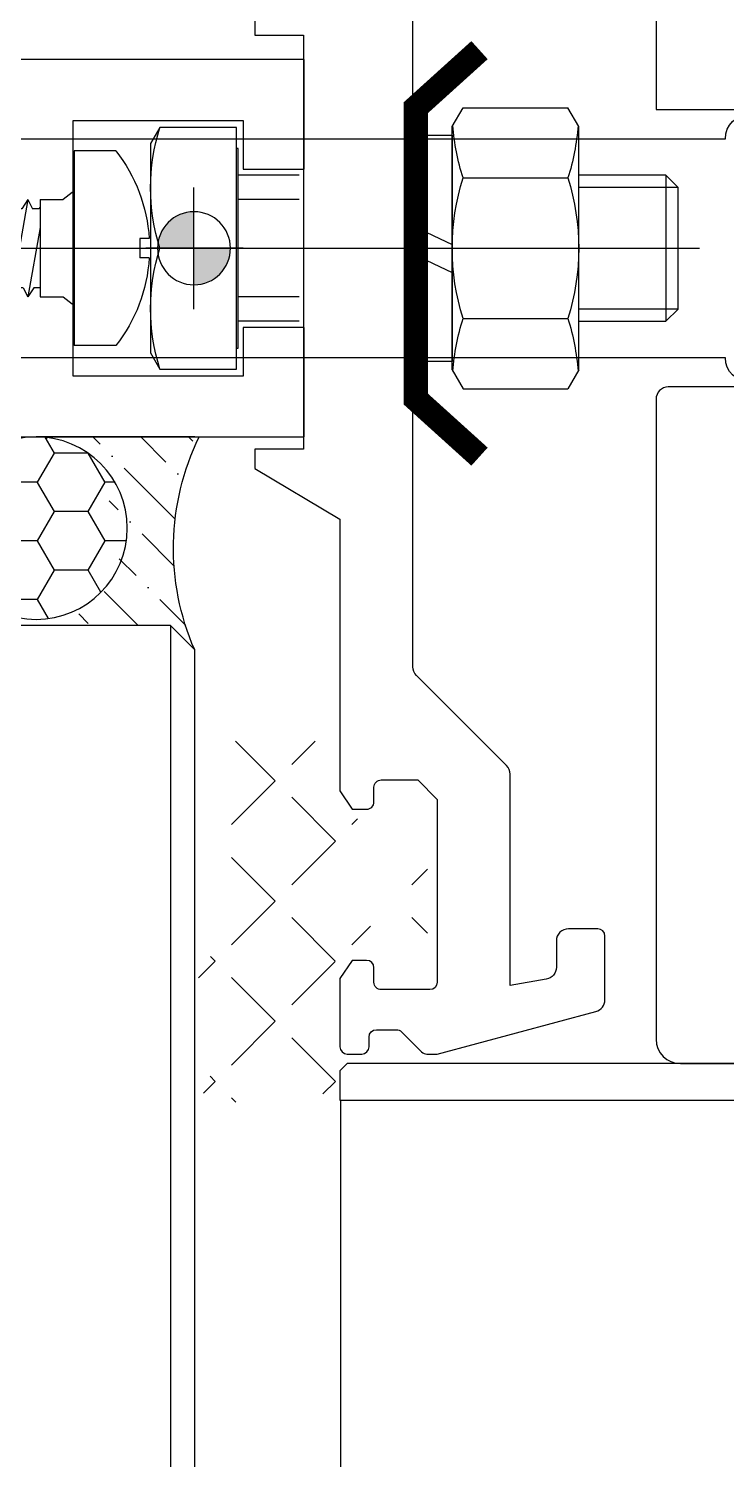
# Model space of a CAD drawing. Extents: x -8792 to 174344, y -43961 to 62816.
# Drawn here: x 3408.1 to 3436.7, y -10157.7 to -10098.9 of the extents above; entities that cross this region are included whole.
import ezdxf
from ezdxf.xclip import XClip

# ---------------------------------------------------------------- set-up
doc = ezdxf.new("R2010")
doc.units = 0
doc.header["$LTSCALE"] = 50
doc.header["$XCLIPFRAME"] = 0
for name, pattern in [('DOT2', [0.125, 0, -0.125]), ('HIDDEN', [0.375, 0.25, -0.125]), ('JIS_08_15', [17.25, 15, -0.75, 0.75, -0.75])]:
    doc.linetypes.add(name, pattern=pattern)
for name, color, linetype in [('#分隔线', 1, 'JIS_08_15'), ('#标注', 1, 'Continuous'), ('#玻璃', 130, 'Continuous'), ('#胶', 95, 'Continuous'), ('#配件', 11, 'Continuous'), ('#铝型材', 3, 'Continuous'), ('1', 1, 'Continuous'), ('A-FLOR-OTLN', 4, 'DOT2'), ('TWES', 2, 'Continuous'), ('ZT3_辅材--五金件-------------JD', 13, 'Continuous'), ('吊顶', 7, 'Continuous')]:
    doc.layers.add(name, color=color, linetype=linetype)

# ---------------------------------------------------------------- blocks, each defined once
blk = doc.blocks.new('A$Cbd8d7c8c')
at = {"layer": 'A-FLOR-OTLN', "color": 8}
blk.add_lwpolyline([(-22721.24937731028, -15689.86968211655), (-43719.41647269274, -33393.16188598087, 0.413755730742382), (-43991.60535459826, -36560.98194338084, 0.1896724665796431), (122158.1740942716, -126683.0426204044, 0.414786072981368), (124666.0152100509, -124719.4948140864), (133885.1673546026, -48361.88285301649, 0.379931253570586), (116453.2507597166, -23207.94787260017, 0.2364517045148016)], format="xyb", dxfattribs=at)
at = {"layer": '吊顶', "const_width": 3}
blk.add_lwpolyline([(36525.16269515478, -42886.23891143122, 0.056654023901928), (31389.80361110461, -41079.322920529), (30859.08537955373, -40957.77536884585, -0.1125361045485018), (21289.4537036519, -36343.71662567847, -0.0289167358602449), (3039.011338204145, -19971.01165417739, 0.4135317777718731), (-633.6185435920488, -19953.37917324936), (-31397.94016679469, -50352.84389940772, 0.4147813061863365), (-31416.3285705545, -54033.31448566628, 0.1704916733923174), (123964.2830003048, -129414.7104053417, 0.4125640170375961), (126841.1750901889, -127143.2247624403), (136317.5030562885, -48655.55449670245, 1.269194860891986), (87076.80076918215, -54393.31561949174)], format="xyb", dxfattribs=at)
blk = doc.blocks.new('*U162')
at = {"layer": '#玻璃', "color": 8, "linetype": 'Continuous'}
blk.add_line((-5.355104804039001e-09, -28.99999999813735), (632.7009505047461, -28.99999999813737), dxfattribs=at)
at = {"layer": '#玻璃', "color": 130}
blk.add_lwpolyline([(632.7009505047461, -29.99999999813737), (0.9999999946448952, -29.99999999813735), (-5.355104804039001e-09, -28.99999999813735), (-5.355104804039001e-09, -20.99999999813735), (0.9999999946448952, -19.99999999813735), (632.7009505047461, -19.99999999813737)], dxfattribs=at)
blk = doc.blocks.new('uytuyuio')
at = {"layer": '#胶'}
h = blk.add_hatch(dxfattribs=at)
h.set_pattern_fill('ANGLE', color=256, angle=45, style=0)
h.set_pattern_definition([(45, (-2121.019546968979, 5845.162095085805), (-2.469570433294017, 2.469570433294018), [2.54, -0.9525]), (135, (-2121.019546968979, 5845.162095085805), (-2.469570433294018, -2.469570433294017), [2.54, -0.9525])])
edge = h.paths.add_edge_path(flags=16)
edge.add_arc((1.005231395218289, 1.67132052249508), 0.5448115530050609, 274.7132801814607, 360.7394922199077)
edge.add_line((1.549997571593849, 1.678351977927377), (1.549995668319752, 3.328351980162552))
edge.add_arc((1.049995668319752, 3.328351323842071), 0.5000000000013402, 360.0000752069112, 450.0000752071196)
edge.add_line((1.049995012028376, 3.828351323842071), (-1.050004987977445, 3.82834869864746))
edge.add_arc((-1.050004331686068, 3.32834869864746), 0.5000000000013402, 450.0000752064942, 540.0000752064942)
edge.add_line((-1.550004331686068, 3.328348042326979), (-1.550002428411972, 1.678348040091805))
edge.add_arc((-1.005236233555479, 1.671318014792632), 0.5448115530039891, 539.2606581931879, 625.2868702314868)
edge.add_line((-1.050001706491457, 1.128348696394823), (1.049998293543467, 1.128351321618538))
edge = h.paths.add_edge_path()
edge.add_arc((6.317552187858382, 8.72833488410106), 0.2999999999884887, 204.8823532824118, 206.9077908726818)
edge.add_line((6.050031387596391, 8.592568093561567), (6.050031387596391, 3.928380783618195))
edge.add_arc((5.750031387608033, 3.928380783618195), 0.2999999999997495, 269.9994982245549, 360, ccw=False)
edge.add_line((5.750028760317946, 3.628380783629837), (3.432839649554808, 3.628399325156352))
edge.add_arc((3.432839649554808, 3.828399325167993), 0.1999999999996153, 224.999999999263, 270, ccw=False)
edge.add_line((3.291418293316383, 3.686977968929568), (3.208575580792967, 3.769820681394776))
edge.add_arc((3.067154224554542, 3.628399325156352), 0.2000000000076954, 405.0000000007369, 450)
edge.add_line((3.067154224554542, 3.828399325167993), (3.049996937101241, 3.828399325167993))
edge.add_arc((3.049996937072137, 3.628399325127248), 0.2000000000334694, 449.9999999874935, 539.999999989578)
edge.add_line((2.849996937031392, 3.628399325156352), (2.850002494029468, 2.778346334467642))
edge.add_line((2.850002494029468, 2.778346334467642), (2.850002494029468, 1.928346335946117))
edge.add_line((2.850002494029468, 1.928346335946117), (3.500002495449735, 1.92834578131442))
edge.add_arc((3.500002124841558, 1.528345781291137), 0.3999999999992249, 314.99992487388107, 449.9999469122046, ccw=False)
edge.add_line((3.782844466448296, 1.245502697973279), (2.939340404875111, 0.4676863715867512))
edge.add_arc((1.878681625908939, 1.528347935847705), 1.499999999767824, 269.9999247712026, 314.9999247712977, ccw=False)
edge.add_line((1.878679656394524, 0.02834793608053587), (2.91038304567337e-11, 0.02835000827326439))
edge.add_line((2.91038304567337e-11, 0.02835000827326439), (-1.878679656336317, 0.02834793608053587))
edge.add_arc((-1.878681625850732, 1.528347935847705), 1.49999999977093, 225.0000752288006, 270.0000752287974, ccw=False)
edge.add_line((-2.939340404816903, 0.467686371615855), (-3.782844399363967, 1.245502695383038))
edge.add_arc((-3.500002057728125, 1.528345778729999), 0.39999999999979, 90.00005308779538, 225.0000751261189, ccw=False)
edge.add_line((-3.500002428365406, 1.928345778724179), (-2.85000249397126, 1.928346335946117))
edge.add_line((-2.85000249397126, 1.928346335946117), (-2.850003609695705, 2.778346334467642))
edge.add_line((-2.850003609695705, 2.778346334467642), (-2.850003062951146, 3.628399325156352))
edge.add_arc((-3.05000306290458, 3.628399325185455), 0.1999999999752617, 359.9999999937468, 449.9999999937468)
edge.add_line((-3.05000306290458, 3.828399325167993), (-3.067160350474296, 3.828399325167993))
edge.add_arc((-3.067160350474296, 3.628399325156352), 0.199999999996761, 450.0000000020844, 495.0000000014739)
edge.add_line((-3.208581706712721, 3.769820681394776), (-3.291424419236137, 3.686977968929568))
edge.add_arc((-3.432845775474561, 3.828399325167993), 0.1999999999995401, 269.99999999999994, 315.0000000007369, ccw=False)
edge.add_line((-3.432845775474561, 3.628399325156352), (-8.149959507893072, 3.62826223790762))
edge.add_arc((-8.149968612386147, 3.928262237750459), 0.2999999999996826, 180, 270.00173883565117, ccw=False)
edge.add_line((-8.449968612403609, 3.928262237750459), (-8.449968612374505, 7.258611749624833))
edge.add_arc((-9.535923494579038, 7.226378845341969), 1.08643313935021, 361.700132618603, 388.9233488232763)
edge.add_arc((-11.6178013200697, 4.060534868593095), 4.777389377376019, 410.5931296773397, 438.173827339976)
edge.add_arc((-10.54241886656382, 9.185201007552678), 0.4588979613910568, 84.30500447004817, 257.8877962850104, ccw=False)
edge.add_arc((-11.05780328216497, 1.295442013855791), 8.36521919488413, 419.78713667038414, 446.15519875721856, ccw=False)
edge.add_arc((-6.628334831242682, 8.728334883984644), 0.2999999999754839, 222.8409310111404, 335.1176467089464)
edge.add_line((-6.356182737043127, 8.602107954997336), (-5.824997703603003, 9.454536981094861))
edge.add_arc((-5.552845609403448, 9.328310052165762), 0.2999999999438862, 384.8823532809231, 515.1176467190769, ccw=False)
edge.add_line((-5.280693515203893, 9.454536981094861), (-4.74283874075627, 8.602107955055544))
edge.add_arc((-4.470686646498507, 8.728334884013748), 0.2999999999968678, 204.8823532812424, 335.1176467181728)
edge.add_line((-4.198534552269848, 8.602107955055544), (-3.667349518946139, 9.454536981094861))
edge.add_arc((-3.39519742471748, 9.328310052136658), 0.3000000000021242, 384.8823532824574, 515.1176467193422, ccw=False)
edge.add_line((-3.123045330459718, 9.454536981094861), (-2.58519055598299, 8.602107955055544))
edge.add_arc((-2.313038461754331, 8.728334884013748), 0.2999999999959748, 204.8823532818271, 336.9005326339295)
edge.add_line((-2.037090918369358, 8.610636314318981), (-1.513497827982064, 9.47444073855877))
edge.add_arc((-1.237550284626195, 9.356742168834899), 0.2999999999992777, 383.0994673679878, 516.9005326326512, ccw=False)
edge.add_line((-0.9616027412703261, 9.47444073855877), (-0.4313399097009096, 8.610636314318981))
edge.add_arc((-0.1553923663741443, 8.728334884013748), 0.2999999999959749, 203.0994673660705, 335.1176467181728)
edge.add_line((0.1167597278836183, 8.602107955055544), (0.6479447611782234, 9.454536981094861))
edge.add_arc((0.9200968554359861, 9.328310052136658), 0.3000000000014948, 384.88235328124244, 515.1176467181272, ccw=False)
edge.add_line((1.192248949693749, 9.454536981094861), (1.730103724141372, 8.602107955055544))
edge.add_arc((2.002255818399135, 8.728334884013748), 0.2999999999968678, 204.8823532818271, 335.1176467187575)
edge.add_line((2.274407912656898, 8.602107955055544), (2.805592945922399, 9.454536981094861))
edge.add_arc((3.077745040151058, 9.328310052107554), 0.2999999999867349, 384.882353290469, 515.1176467125914, ccw=False)
edge.add_line((3.349897134379717, 9.454536981094861), (3.887751908885548, 8.602107955084648))
edge.add_arc((4.159904003114207, 8.728334884071955), 0.2999999999968678, 204.8823532830877, 335.1176467200182)
edge.add_line((4.432056097371969, 8.602107955113752), (4.963241130608367, 9.454536981153069))
edge.add_arc((5.235393224895233, 9.328310052194865), 0.3000000000019962, 384.88235328371803, 515.1176467206028, ccw=False)
edge.add_line((5.507545319123892, 9.454536981153069), (6.045400093629723, 8.602107955142856))
blk = doc.blocks.new('DDGF')
at = {"layer": '#铝型材'}
for points in [[(-63.84320869192015, -4.499834860413102), (-4, -4.499924916046439), (-4, -26.29999999993015), (2, -26.29999999993015), (2, 26.29999999993015), (-3.999999999970896, 26.29999999993015), (-4, 4.500219188194023), (-63.84320869192015, 4.499978599284077, 0.9999999999999999), (-65.84320869192015, 4.499978596024448)], [(-65.84320869192015, -4.500000182160875, 0.9999991083754476), (-63.84320869192015, -4.500000179599738)]]:
    blk.add_lwpolyline(points, format="xyb", dxfattribs=at)
blk = doc.blocks.new('ZT_盘头自攻_ST4.8x38')
at = {"layer": '#分隔线', "ltscale": 0.6}
blk.add_line((35.5, 7.275957614183426e-12), (-6.600000000005821, 7.275957614183426e-12), dxfattribs=at)
at = {"layer": '#配件', "linetype": 'ByBlock'}
for p, q in [((-1.723475382983452, 4.000000000007276), (0, 4.000000000007276)), ((0, 4.000000000007276), (0, -3.999999999992724)), ((0.07643568961066194, 2.289943386735104), (0.4454545454500476, 2.000000000007276)), ((1.399999999994179, 2.000000000007276), (0.4454545454500476, 2.000000000007276)), ((1.399999999994179, 2.000000000007276), (1.399999999994179, -1.999999999992724)), ((1.899999999994179, 2.000000000007276), (1.70569867255108, 1.621000000006461)), ((1.899999999994179, 2.000000000007276), (2.599999999991269, -2)), ((1.899999999994179, 2.000000000007276), (2.144784865929978, 1.620999999999185)), ((2.599999999991269, 2), (2.405698672548169, 1.621000000006461)), ((2.599999999991269, 2), (3.299999999988358, -1.999999999992724)), ((2.599999999991269, 2), (2.84478486594162, 1.620999999999185)), ((3.299999999988358, 2.000000000007276), (3.105698672545259, 1.620999999999185)), ((3.299999999988358, 2.000000000007276), (4, -1.999999999992724)), ((3.299999999988358, 2.000000000007276), (3.544784865938709, 1.620999999999185)), ((4, 2.000000000007276), (3.805698672542349, 1.621000000006461)), ((4, 2.000000000007276), (4.69999999999709, -2)), ((4, 2.000000000007276), (4.244784865935799, 1.621000000006461)), ((4.69999999999709, 2.000000000007276), (4.50569867255399, 1.621000000006461)), ((4.69999999999709, 2.000000000007276), (5.399999999994179, -2)), ((4.69999999999709, 2.000000000007276), (4.944784865932888, 1.621000000006461)), ((5.399999999994179, 2.000000000007276), (5.20569867255108, 1.620999999999185)), ((5.399999999994179, 2.000000000007276), (6.099999999991269, -1.999999999992724)), ((5.399999999994179, 2.000000000007276), (5.644784865929978, 1.620999999999185)), ((6.099999999991269, 2), (5.905698672548169, 1.620999999999185)), ((6.099999999991269, 2), (6.799999999988358, -1.999999999992724)), ((6.099999999991269, 2), (6.34478486594162, 1.620999999999185)), ((6.799999999988358, 2.000000000007276), (6.605698672545259, 1.620999999999185)), ((6.799999999988358, 2.000000000007276), (7.5, -1.999999999992724)), ((6.799999999988358, 2.000000000007276), (7.044784865938709, 1.621000000006461)), ((7.5, 2.000000000007276), (7.305698672542349, 1.621000000006461)), ((7.5, 2.000000000007276), (8.19999999999709, -2)), ((7.5, 2.000000000007276), (7.744784865935799, 1.621000000006461)), ((8.199999999982538, 2.000000000007276), (8.00569867255399, 1.621000000006461)), ((8.199999999982538, 2.000000000007276), (8.89999999999418, -2)), ((8.199999999982538, 2.000000000007276), (8.444784865932888, 1.621000000006461)), ((8.89999999999418, 2.000000000007276), (8.70569867255108, 1.620999999999185)), ((8.89999999999418, 2.000000000007276), (9.599999999991269, -1.999999999992724)), ((8.89999999999418, 2.000000000007276), (9.144784865929978, 1.621000000006461)), ((9.599999999991269, 2), (9.40569867254817, 1.620999999999185)), ((9.599999999991269, 2), (10.29999999998836, -1.999999999992724)), ((9.599999999991269, 2), (9.84478486594162, 1.620999999999185)), ((10.29999999998836, 2.000000000007276), (10.10569867254526, 1.620999999999185)), ((10.29999999998836, 2.000000000007276), (11, -1.999999999992724)), ((10.29999999998836, 2.000000000007276), (10.54478486593871, 1.621000000006461)), ((11, 2.000000000007276), (10.80569867254235, 1.621000000006461)), ((11, 2.000000000007276), (11.69999999998254, -2)), ((11, 2.000000000007276), (11.2447848659358, 1.620999999999185)), ((11.69999999999709, 2), (11.50569867255399, 1.621000000006461)), ((11.69999999999709, 2), (12.39999999999418, -2)), ((11.69999999999709, 2), (11.94478486594744, 1.620999999999185)), ((12.39999999999418, 2), (12.20569867255108, 1.620999999999185)), ((12.39999999999418, 2), (13.10000000000582, -1.999999999992724)), ((12.39999999999418, 2), (12.64478486592998, 1.621000000006461)), ((13.09999999999127, 2.000000000007276), (12.90569867254817, 1.620999999999185)), ((13.09999999999127, 2.000000000007276), (13.79999999998836, -2)), ((13.09999999999127, 2.000000000007276), (13.34478486594162, 1.620999999999185)), ((13.79999999998836, 2.000000000007276), (13.60569867254526, 1.621000000006461)), ((13.79999999998836, 2.000000000007276), (14.5, -2)), ((13.79999999998836, 2.000000000007276), (14.04478486593871, 1.621000000006461)), ((14.5, 2.000000000007276), (14.30569867254235, 1.620999999999185)), ((14.5, 2.000000000007276), (15.19999999999709, -1.999999999992724)), ((14.5, 2.000000000007276), (14.7447848659358, 1.621000000006461)), ((15.19999999999709, 2.000000000007276), (15.00569867255399, 1.620999999999185)), ((15.19999999999709, 2.000000000007276), (15.89999999999418, -2)), ((15.19999999999709, 2.000000000007276), (15.44478486593289, 1.620999999999185)), ((15.89999999999418, 2), (15.70569867255108, 1.620999999999185)), ((15.89999999999418, 2), (16.59999999999127, -1.999999999992724)), ((15.89999999999418, 2), (16.14478486592998, 1.621000000006461)), ((16.59999999999127, 2.000000000007276), (16.40569867254817, 1.620999999999185)), ((16.59999999999127, 2.000000000007276), (17.29999999998836, -2)), ((16.59999999999127, 2.000000000007276), (16.84478486594162, 1.620999999999185)), ((17.29999999998836, 2.000000000007276), (17.10569867254526, 1.621000000006461)), ((17.29999999998836, 2.000000000007276), (18, -2)), ((17.29999999998836, 2.000000000007276), (17.54478486593871, 1.621000000006461)), ((18, 2.000000000007276), (17.80569867254235, 1.620999999999185)), ((18, 2.000000000007276), (18.69999999999709, -2)), ((18, 2.000000000007276), (18.2447848659358, 1.621000000006461)), ((18.69999999999709, 2), (18.50569867255399, 1.620999999999185)), ((18.69999999999709, 2), (19.39999999999418, -2)), ((18.69999999999709, 2), (18.94478486593289, 1.620999999999185)), ((19.39999999999418, 2), (19.20569867255108, 1.621000000006461)), ((19.39999999999418, 2), (20.09999999999127, -1.999999999992724)), ((19.39999999999418, 2), (19.64478486592998, 1.621000000006461)), ((20.09999999999127, 2.000000000007276), (19.90569867254817, 1.620999999999185)), ((20.09999999999127, 2.000000000007276), (20.79999999998836, -1.999999999992724)), ((20.09999999999127, 2.000000000007276), (20.34478486594162, 1.620999999999185)), ((20.79999999998836, 2.000000000007276), (20.60569867255981, 1.621000000006461)), ((20.79999999998836, 2.000000000007276), (21.5, -2)), ((20.79999999998836, 2.000000000007276), (21.04478486593871, 1.620999999999185)), ((21.5, 2), (21.30569867254235, 1.620999999999185)), ((21.5, 2), (22.19999999999709, -2)), ((21.5, 2), (21.7447848659358, 1.621000000006461)), ((22.19999999999709, 2), (22.00569867255399, 1.620999999999185)), ((22.19999999999709, 2), (22.89999999999418, -2)), ((22.19999999999709, 2), (22.44478486593289, 1.620999999999185)), ((22.89999999999418, 2), (22.70569867255108, 1.621000000006461)), ((22.89999999999418, 2), (23.59999999999127, -2)), ((22.89999999999418, 2), (23.14478486592998, 1.621000000006461)), ((23.59999999999127, 2.000000000007276), (23.40569867254817, 1.620999999999185)), ((23.59999999999127, 2.000000000007276), (24.29999999998836, -2)), ((23.59999999999127, 2.000000000007276), (23.84478486594162, 1.621000000006461)), ((24.29999999998836, 2.000000000007276), (24.10569867255981, 1.620999999999185)), ((24.29999999998836, 2.000000000007276), (25, -2)), ((24.29999999998836, 2.000000000007276), (24.54478486593871, 1.620999999999185)), ((24.99999999998545, 2), (24.80569867254235, 1.620999999999185)), ((25, 2), (24.8056986725569, 1.620999999991909)), ((25, 2), (25.69999999999709, -2)), ((25, 2), (25.24478486595035, 1.620999999991909)), ((25.69999999999709, 2), (25.50569867256854, 1.620999999999185)), ((25.69999999999709, 2), (26.40000000000873, -2.000000000007276)), ((25.69999999999709, 2), (25.94478486594744, 1.620999999991909)), ((26.40000000000873, 1.999999999992724), (26.20569867255108, 1.620999999991909)), ((26.40000000000873, 1.999999999992724), (27.10000000000582, -2.000000000007276)), ((26.40000000000873, 1.999999999992724), (26.64478486594453, 1.620999999999185)), ((27.10000000000582, 1.999999999992724), (26.90569867256272, 1.620999999991909)), ((27.10000000000582, 1.999999999992724), (27.80000000000291, -2.000000000007276)), ((27.10000000000582, 1.999999999992724), (27.34478486594162, 1.620999999991909)), ((27.80000000000291, 1.999999999992724), (27.60569867255981, 1.620999999999185)), ((27.80000000000291, 1.999999999992724), (28.5, -2.000000000007276)), ((27.80000000000291, 1.999999999992724), (28.04478486593871, 1.620999999999185)), ((28.5, 2), (28.3056986725569, 1.620999999991909)), ((28.5, 2), (29.19999999999709, -2.000000000007276)), ((28.5, 2), (28.74478486595035, 1.620999999999185)), ((29.19999999999709, 2), (29.00569867256854, 1.620999999991909)), ((29.19999999999709, 2), (29.90000000000873, -2.000000000007276)), ((29.19999999999709, 2), (29.44478486594744, 1.620999999991909)), ((29.89999999999418, 1.999999999992724), (29.70569867255108, 1.620999999991909)), ((29.90000000000873, 1.999999999985448), (29.70569867255108, 1.620999999984633)), ((29.90000000000873, 1.999999999985448), (30.60000000000582, -2.000000000014552)), ((29.90000000000873, 1.999999999985448), (30.14478486594453, 1.620999999991909)), ((30.60000000000582, 1.999999999985448), (30.40569867256272, 1.620999999984633)), ((30.60000000000582, 1.999999999985448), (31.30000000000291, -2.000000000014552)), ((30.60000000000582, 1.999999999985448), (30.84478486594162, 1.620999999984633)), ((31.30000000000291, 1.999999999985448), (31.10569867255981, 1.620999999991909)), ((31.30000000000291, 1.999999999985448), (32, -2.000000000014552)), ((31.30000000000291, 1.999999999985448), (31.54478486593871, 1.620999999991909)), ((32, 1.999999999992724), (31.8056986725569, 1.620999999984633)), ((32, 1.999999999992724), (32.69999999999709, -2.000000000014552)), ((32, 1.999999999992724), (32.24478486595035, 1.620999999991909)), ((32.69999999999709, 1.999999999992724), (32.50569867256854, 1.620999999984633)), ((32.69999999999709, 1.999999999992724), (33.40000000000873, -2.000000000014552)), ((32.69999999999709, 1.999999999992724), (32.94478486594744, 1.620999999984633)), ((33.39999999999418, 1.999999999985448), (33.20569867255108, 1.620999999984633)), ((33.39999999999418, 1.999999999985448), (33.40000000000873, -2.000000000014552)), ((1.399999999994179, 1.690340333312633), (1.444784865932888, 1.621000000006461)), ((1.444784865932888, 1.621000000006461), (1.70569867255108, 1.621000000006461)), ((2.144784865929978, 1.620999999999185), (2.405698672548169, 1.621000000006461)), ((2.84478486594162, 1.620999999999185), (3.105698672545259, 1.620999999999185)), ((3.544784865938709, 1.620999999999185), (3.805698672542349, 1.621000000006461)), ((4.244784865935799, 1.621000000006461), (4.50569867255399, 1.621000000006461)), ((4.944784865932888, 1.621000000006461), (5.20569867255108, 1.620999999999185)), ((5.644784865929978, 1.620999999999185), (5.905698672548169, 1.620999999999185)), ((6.34478486594162, 1.620999999999185), (6.605698672545259, 1.620999999999185)), ((7.044784865938709, 1.621000000006461), (7.305698672542349, 1.621000000006461)), ((7.744784865935799, 1.621000000006461), (8.00569867255399, 1.621000000006461)), ((8.444784865932888, 1.621000000006461), (8.70569867255108, 1.620999999999185)), ((9.144784865929978, 1.621000000006461), (9.40569867254817, 1.620999999999185)), ((9.84478486594162, 1.620999999999185), (10.10569867254526, 1.620999999999185)), ((10.54478486593871, 1.621000000006461), (10.80569867254235, 1.621000000006461)), ((11.2447848659358, 1.620999999999185), (11.50569867255399, 1.621000000006461)), ((11.94478486594744, 1.620999999999185), (12.20569867255108, 1.620999999999185)), ((12.64478486592998, 1.621000000006461), (12.90569867254817, 1.620999999999185)), ((13.34478486594162, 1.620999999999185), (13.60569867254526, 1.620999999999185)), ((14.04478486593871, 1.621000000006461), (14.30569867254235, 1.620999999999185)), ((14.7447848659358, 1.621000000006461), (15.00569867255399, 1.620999999999185)), ((15.44478486593289, 1.620999999999185), (15.70569867255108, 1.620999999999185)), ((16.14478486592998, 1.621000000006461), (16.40569867254817, 1.620999999999185)), ((16.84478486594162, 1.620999999999185), (17.10569867254526, 1.621000000006461)), ((17.54478486593871, 1.621000000006461), (17.80569867254235, 1.620999999999185)), ((18.2447848659358, 1.621000000006461), (18.50569867255399, 1.620999999999185)), ((18.94478486593289, 1.620999999999185), (19.20569867255108, 1.621000000006461)), ((19.64478486592998, 1.621000000006461), (19.90569867254817, 1.620999999999185)), ((20.34478486594162, 1.620999999999185), (20.60569867255981, 1.621000000006461)), ((21.04478486593871, 1.620999999999185), (21.30569867254235, 1.620999999999185)), ((21.7447848659358, 1.621000000006461), (22.00569867255399, 1.620999999999185)), ((22.44478486593289, 1.620999999999185), (22.70569867255108, 1.621000000006461)), ((23.14478486592998, 1.621000000006461), (23.40569867254817, 1.620999999999185)), ((23.84478486594162, 1.621000000006461), (24.10569867255981, 1.620999999999185)), ((24.54478486593871, 1.620999999999185), (24.80569867254235, 1.620999999999185)), ((25.24478486595035, 1.620999999991909), (25.50569867256854, 1.620999999999185)), ((25.94478486594744, 1.620999999991909), (26.20569867255108, 1.620999999991909)), ((26.64478486594453, 1.620999999999185), (26.90569867256272, 1.620999999991909)), ((27.34478486594162, 1.620999999991909), (27.60569867255981, 1.620999999999185)), ((28.04478486593871, 1.620999999999185), (28.3056986725569, 1.620999999991909)), ((28.74478486595035, 1.620999999999185), (29.00569867256854, 1.620999999991909)), ((29.44478486594744, 1.620999999991909), (29.70569867255108, 1.620999999991909)), ((30.14478486594453, 1.620999999991909), (30.40569867256272, 1.620999999984633)), ((30.84478486594162, 1.620999999984633), (31.10569867255981, 1.620999999991909)), ((31.54478486593871, 1.620999999991909), (31.8056986725569, 1.620999999984633)), ((32.24478486595035, 1.620999999991909), (32.50569867256854, 1.620999999984633)), ((32.94478486594744, 1.620999999984633), (33.20569867255108, 1.620999999984633)), ((1.399999999994179, 0.857142857144936), (1.899999999994179, -2)), ((-3.087680633325363, 0.4000000000014552), (-2.700000000011642, 0.4000000000087311)), ((-2.700000000011642, 0.4000000000087311), (-2.700000000011642, -0.3999999999869033)), ((-3.087680633325363, -0.3999999999941792), (-2.700000000011642, -0.3999999999869033)), ((1.399999999994179, -1.620999999991909), (1.655215134043829, -1.620999999991909)), ((1.655215134043829, -1.620999999991909), (1.899999999994179, -2)), ((2.094301327437279, -1.620999999991909), (1.899999999994179, -2)), ((2.094301327437279, -1.620999999991909), (2.355215134040918, -1.620999999991909)), ((2.35521513405547, -1.620999999991909), (2.599999999991269, -2)), ((2.794301327434368, -1.620999999999185), (2.599999999991269, -2)), ((2.794301327434368, -1.620999999999185), (3.05521513405256, -1.620999999999185)), ((3.05521513405256, -1.620999999999185), (3.299999999988358, -1.999999999992724)), ((3.49430132744601, -1.620999999991909), (3.299999999988358, -1.999999999992724)), ((3.49430132744601, -1.620999999991909), (3.755215134049649, -1.620999999999185)), ((3.755215134049649, -1.620999999999185), (4, -1.999999999992724)), ((4.194301327428548, -1.620999999999185), (4, -1.999999999992724)), ((4.194301327428548, -1.620999999999185), (4.455215134046739, -1.620999999991909)), ((4.455215134046739, -1.620999999991909), (4.69999999999709, -2)), ((4.894301327440189, -1.620999999991909), (4.69999999999709, -2)), ((4.894301327440189, -1.620999999991909), (5.155215134043829, -1.620999999999185)), ((5.155215134043829, -1.620999999999185), (5.399999999994179, -2)), ((5.594301327437279, -1.620999999991909), (5.399999999994179, -2)), ((5.594301327437279, -1.620999999991909), (5.85521513405547, -1.620999999991909)), ((5.85521513405547, -1.620999999999185), (6.099999999991269, -1.999999999992724)), ((6.294301327434368, -1.620999999999185), (6.099999999991269, -1.999999999992724)), ((6.294301327434368, -1.620999999999185), (6.55521513405256, -1.620999999991909)), ((6.55521513405256, -1.620999999991909), (6.799999999988358, -1.999999999992724)), ((6.99430132744601, -1.620999999991909), (6.799999999988358, -1.999999999992724)), ((6.99430132744601, -1.620999999991909), (7.255215134049649, -1.620999999999185)), ((7.255215134049649, -1.620999999999185), (7.5, -1.999999999992724)), ((7.6943013274431, -1.620999999991909), (7.5, -1.999999999992724)), ((7.6943013274431, -1.620999999991909), (7.955215134046739, -1.620999999991909)), ((7.955215134046739, -1.620999999991909), (8.19999999999709, -2)), ((8.39430132744019, -1.620999999999185), (8.19999999999709, -2)), ((8.39430132744019, -1.620999999999185), (8.655215134043829, -1.620999999999185)), ((8.655215134043829, -1.620999999999185), (8.89999999999418, -2)), ((9.094301327437279, -1.620999999991909), (8.89999999999418, -2)), ((9.094301327437279, -1.620999999991909), (9.355215134040918, -1.620999999991909)), ((9.35521513405547, -1.620999999999185), (9.599999999991269, -1.999999999992724)), ((9.794301327434368, -1.620999999999185), (9.599999999991269, -1.999999999992724)), ((9.794301327434368, -1.620999999999185), (10.05521513405256, -1.620999999991909)), ((10.05521513405256, -1.620999999991909), (10.29999999998836, -1.999999999992724)), ((10.49430132743146, -1.620999999991909), (10.29999999998836, -1.999999999992724)), ((10.49430132743146, -1.620999999991909), (10.75521513404965, -1.620999999999185)), ((10.75521513404965, -1.620999999999185), (11, -1.999999999992724)), ((11.1943013274431, -1.620999999991909), (11, -1.999999999992724)), ((11.1943013274431, -1.620999999991909), (11.45521513404674, -1.620999999991909)), ((11.45521513404674, -1.620999999991909), (11.69999999998254, -2)), ((11.89430132744019, -1.620999999999185), (11.69999999999709, -2)), ((11.89430132744019, -1.620999999999185), (12.15521513405838, -1.620999999991909)), ((12.15521513405838, -1.620999999991909), (12.39999999999418, -2)), ((12.59430132743728, -1.620999999991909), (12.39999999999418, -2)), ((12.59430132743728, -1.620999999991909), (12.85521513404092, -1.620999999991909)), ((12.85521513405547, -1.620999999999185), (13.10000000000582, -1.999999999992724)), ((13.29430132743437, -1.620999999999185), (13.10000000000582, -1.999999999992724)), ((13.29430132743437, -1.620999999991909), (13.55521513405256, -1.620999999991909)), ((13.55521513405256, -1.620999999991909), (13.79999999998836, -2)), ((13.99430132743146, -1.620999999991909), (13.79999999998836, -2)), ((13.99430132743146, -1.620999999991909), (14.25521513404965, -1.620999999999185)), ((14.25521513404965, -1.620999999999185), (14.5, -2)), ((14.6943013274431, -1.620999999991909), (14.5, -2)), ((14.6943013274431, -1.620999999991909), (14.95521513404674, -1.620999999999185)), ((14.95521513404674, -1.620999999999185), (15.19999999999709, -1.999999999992724)), ((15.39430132744019, -1.620999999999185), (15.19999999999709, -2)), ((15.39430132744019, -1.620999999991909), (15.65521513405838, -1.620999999991909)), ((15.65521513405838, -1.620999999991909), (15.89999999999418, -2)), ((16.09430132743728, -1.620999999991909), (15.89999999999418, -2)), ((16.09430132743728, -1.620999999991909), (16.35521513404092, -1.620999999991909)), ((16.35521513405547, -1.620999999999185), (16.59999999999127, -1.999999999992724)), ((16.79430132743437, -1.620999999991909), (16.59999999999127, -1.999999999992724)), ((16.79430132743437, -1.620999999991909), (17.05521513405256, -1.620999999991909)), ((17.05521513405256, -1.620999999991909), (17.29999999998836, -2)), ((17.49430132743146, -1.620999999991909), (17.29999999998836, -2)), ((17.49430132743146, -1.620999999991909), (17.75521513404965, -1.620999999991909)), ((17.75521513404965, -1.620999999991909), (18, -2)), ((18.1943013274431, -1.620999999999185), (18, -2)), ((18.1943013274431, -1.620999999999185), (18.45521513404674, -1.620999999999185)), ((18.45521513404674, -1.620999999999185), (18.69999999999709, -2)), ((18.89430132744019, -1.620999999999185), (18.69999999999709, -2)), ((18.89430132744019, -1.620999999991909), (19.15521513405838, -1.620999999991909)), ((19.15521513405838, -1.620999999991909), (19.39999999999418, -2)), ((19.59430132743728, -1.620999999991909), (19.39999999999418, -2)), ((19.59430132743728, -1.620999999991909), (19.85521513404092, -1.620999999991909)), ((19.85521513404092, -1.620999999999185), (20.09999999999127, -1.999999999992724)), ((20.29430132743437, -1.620999999991909), (20.09999999999127, -1.999999999992724)), ((20.29430132743437, -1.620999999991909), (20.55521513405256, -1.620999999991909)), ((20.55521513405256, -1.620999999991909), (20.79999999998836, -1.999999999992724)), ((20.99430132743146, -1.620999999999185), (20.79999999998836, -1.999999999992724)), ((20.99430132743146, -1.620999999999185), (21.25521513404965, -1.620999999991909)), ((21.25521513404965, -1.620999999991909), (21.5, -2)), ((21.6943013274431, -1.620999999999185), (21.5, -2)), ((21.6943013274431, -1.620999999999185), (21.95521513404674, -1.620999999999185)), ((21.95521513404674, -1.620999999999185), (22.19999999999709, -2)), ((22.39430132744019, -1.620999999991909), (22.19999999999709, -2)), ((22.39430132744019, -1.620999999991909), (22.65521513405838, -1.620999999991909)), ((22.65521513405838, -1.620999999991909), (22.89999999999418, -2)), ((23.09430132743728, -1.620999999991909), (22.89999999999418, -2)), ((23.09430132743728, -1.620999999991909), (23.35521513404092, -1.620999999999185)), ((23.35521513405547, -1.620999999991909), (23.59999999999127, -2)), ((23.79430132743437, -1.620999999991909), (23.59999999999127, -2)), ((23.79430132743437, -1.620999999991909), (24.05521513405256, -1.620999999999185)), ((24.05521513405256, -1.620999999999185), (24.29999999998836, -2)), ((24.49430132743146, -1.621000000006461), (24.29999999998836, -2)), ((24.49430132743146, -1.621000000006461), (24.75521513404965, -1.620999999999185)), ((24.75521513404965, -1.620999999999185), (25, -2)), ((25.1943013274431, -1.620999999999185), (25, -2)), ((25.1943013274431, -1.620999999999185), (25.45521513406129, -1.620999999999185)), ((25.45521513406129, -1.620999999999185), (25.69999999999709, -2)), ((25.89430132744019, -1.621000000006461), (25.69999999999709, -2)), ((25.89430132744019, -1.621000000006461), (26.15521513405838, -1.620999999999185)), ((26.15521513405838, -1.620999999999185), (26.40000000000873, -2.000000000007276)), ((26.59430132745183, -1.621000000006461), (26.40000000000873, -2.000000000007276)), ((26.59430132745183, -1.621000000006461), (26.85521513405547, -1.621000000006461)), ((26.85521513405547, -1.621000000006461), (27.10000000000582, -2.000000000007276)), ((27.29430132744892, -1.620999999999185), (27.10000000000582, -2.000000000007276)), ((27.29430132744892, -1.620999999999185), (27.55521513406711, -1.620999999999185)), ((27.55521513406711, -1.620999999999185), (27.80000000000291, -2.000000000007276)), ((27.99430132744601, -1.620999999999185), (27.80000000000291, -2.000000000007276)), ((27.99430132744601, -1.620999999999185), (28.25521513404965, -1.621000000006461)), ((28.2552151340642, -1.620999999999185), (28.5, -2.000000000007276)), ((28.6943013274431, -1.620999999999185), (28.5, -2.000000000007276)), ((28.6943013274431, -1.620999999999185), (28.95521513406129, -1.621000000006461)), ((28.95521513406129, -1.621000000006461), (29.19999999999709, -2.000000000007276)), ((29.39430132744019, -1.621000000013737), (29.19999999999709, -2.000000000007276)), ((29.39430132744019, -1.621000000013737), (29.65521513405838, -1.621000000006461)), ((29.65521513405838, -1.621000000006461), (29.90000000000873, -2.000000000007276)), ((29.65521513405838, -1.621000000006461), (29.90000000000873, -2.000000000014552)), ((30.09430132745183, -1.621000000013737), (29.90000000000873, -2.000000000014552)), ((30.09430132745183, -1.621000000013737), (30.35521513405547, -1.621000000013737)), ((30.35521513405547, -1.621000000013737), (30.60000000000582, -2.000000000014552)), ((30.79430132744892, -1.621000000006461), (30.60000000000582, -2.000000000014552)), ((30.79430132744892, -1.621000000006461), (31.05521513406711, -1.621000000006461)), ((31.05521513406711, -1.621000000006461), (31.30000000000291, -2.000000000014552)), ((31.49430132744601, -1.621000000006461), (31.30000000000291, -2.000000000014552)), ((31.49430132744601, -1.621000000006461), (31.75521513404965, -1.621000000013737)), ((31.7552151340642, -1.621000000006461), (32, -2.000000000014552)), ((32.1943013274431, -1.621000000006461), (32, -2.000000000014552)), ((32.1943013274431, -1.621000000006461), (32.45521513406129, -1.621000000013737)), ((32.45521513406129, -1.621000000013737), (32.69999999999709, -2.000000000014552)), ((32.89430132744019, -1.621000000021013), (32.69999999999709, -2.000000000014552)), ((32.89430132744019, -1.621000000021013), (33.15521513405838, -1.621000000013737)), ((33.15521513405838, -1.621000000013737), (33.40000000000873, -2.000000000014552)), ((0.4454545454500476, -1.999999999992724), (0.07643568961066194, -2.289943386727828)), ((1.399999999994179, -1.999999999992724), (0.4454545454500476, -1.999999999992724)), ((-1.723475382983452, -3.999999999992724), (0, -3.999999999992724))]:
    blk.add_line(p, q, dxfattribs=at)
at = {"layer": '#配件', "color": 1, "linetype": 'ByBlock', "extrusion": (0, 0, -1)}
blk.add_line((-6.95840992371086, -6.548361852765083e-11), (-2.95840992371086, -6.548361852765083e-11), dxfattribs=at)
at = {"layer": '#配件', "color": 1, "linetype": 'ByBlock'}
blk.add_line((-3.537230267669656, -6.548361852765083e-11), (-6.683379556823638, -5.820766091346741e-11), dxfattribs=at)
at = {"layer": '#配件', "linetype": 'ByBlock'}
for centre, radius, start, end in [((3.399999999994179, 7.275957614183426e-12), 6.5, 142.0201275552121, 176.4718766587809), ((0.1999999999970896, 2.447207054508908), 0.2, 180, 231.8427734126602), ((3.399999999994179, 7.275957614183426e-12), 6.5, 183.5281233412191, 217.9798724447879), ((0.1999999999825377, -2.447207054494356), 0.2, 128.1572265873398, 180)]:
    blk.add_arc(centre, radius, start, end, dxfattribs=at)
blk = doc.blocks.new('SF')
at = {"layer": 'ZT3_辅材--五金件-------------JD', "xscale": -1, "rotation": 270}
blk.add_blockref('ZT_盘头自攻_ST4.8x38', (-20206.4921984633, -10009.32035422448), dxfattribs=at)
blk = doc.blocks.new('ertrteyrtuty')
at = {"layer": '#胶'}
h = blk.add_hatch(dxfattribs=at)
h.set_pattern_fill('ANSI36', color=256, scale=0.875, style=0)
h.set_pattern_definition([(45, (12934.78407003066, -7990.727673825668), (0.7366616349314545, 2.701092661415331), [3.472656250000001, -0.69453125, 0, -0.69453125])])
edge = h.paths.add_edge_path()
edge.add_line((5146.075429830234, -1039.697711092678), (5139.555613222867, -1039.697711091635))
edge.add_arc((5129.062989016864, -1044.072750549196), 11.36820711384803, 337.3656537826458, 382.6343462138716, ccw=False)
edge.add_line((5139.55561322259, -1048.447790007394), (5140.555613222328, -1047.447790007657))
edge.add_line((5140.555613222328, -1047.44779000766), (5143.930613222779, -1047.447790007661))
edge.add_line((5143.930613222779, -1047.44779000766), (5146.075429829507, -1047.447790007661))
edge.add_arc((5146.075429829536, -1043.947790007256), 3.500000000403816, 179.9999999999171, 269.9999999995002, ccw=False)
edge.add_arc((5147.746304035914, -1044.639888764628), 5.216985791849917, 108.679603844078, 172.37652056383, ccw=False)
at = {"layer": '#配件'}
h = blk.add_hatch(dxfattribs=at)
h.set_pattern_fill('HONEY', color=256, scale=0.875, style=0)
h.set_pattern_definition([(0, (12935.28407003066, -7990.727673825668), (2.08359375, 1.202963125), [1.3890625, -2.778125]), (120, (12935.28407003066, -7990.727673825668), (-2.083593501065915, 1.202963556166484), [1.389062499999999, -2.778124999999998]), (59.99999999999999, (12935.28407003066, -7990.727673825668), (2.489340851785649e-07, 2.405926681166483), [-2.778125, 1.3890625])])
edge = h.paths.add_edge_path()
edge.add_arc((5146.075429829536, -1043.447790007252), 3.750078914570622, 89.99999999997658, 449.9999999999766, ccw=False)
at = {"layer": '#胶'}
for points in [[(5139.555613222648, -1039.69771109163), (5146.07542982942, -1039.697711092682)], [(5139.555613222619, -1048.447790007336), (5140.555613222357, -1047.447790007602), (5143.930613222808, -1047.447790007602), (5143.930613222808, -1047.447790007602), (5147.010613222825, -1047.447790007602), (5147.010613222825, -1047.447790007602), (5147.010613222825, -1047.320538444881)]]:
    blk.add_lwpolyline(points, dxfattribs=at)
blk.add_arc((5130.00753249001, -1044.278045871117), 10.418858470966, 336.408616017603, 26.07961500403952, dxfattribs=at)
at = {"layer": '#配件'}
blk.add_circle((5146.075429829536, -1043.447790007252), 3.750078914570622, dxfattribs=at)
blk = doc.blocks.new('center')
at = {"layer": 'TWES'}
h = blk.add_hatch(color=7, dxfattribs=at)
h.paths.add_polyline_path([(0, 1.5, 0.4142135623731483), (-1.5, 0), (0, 0)])
h.paths.add_polyline_path([(1.5, 0), (0, 0), (0, -1.5, 0.4142135623730951)])
at = {"layer": '1', "ltscale": 0.1}
for p, q in [((0, 2.5), (0, -2.5)), ((2.5, 0), (-2.5, 0))]:
    blk.add_line(p, q, dxfattribs=at)
blk.add_circle((0, 0), 1.5, dxfattribs=at)
blk = doc.blocks.new('truytiuuyiyuo')
at = {"layer": '#配件', "linetype": 'HIDDEN', "ltscale": 5}
for p, q in [((-5740.624802994629, -6737.965118898021), (-5740.624802994629, -6761.592414459956)), ((-5740.624802994542, -6739.405509250224), (-5740.624802994542, -6742.551658539363)), ((-5743.624802994556, -6745.126632812535), (-5743.624802994556, -6742.626632812535)), ((-5742.624802994556, -6745.126632812535), (-5742.624802994556, -6742.626632812535)), ((-5738.624802994556, -6745.126632812535), (-5738.624802994556, -6742.626632812535)), ((-5737.624802994556, -6745.126632812535), (-5737.624802994556, -6742.626632812535)), ((-5741.534872361546, -6749.826658539372), (-5740.784317011596, -6751.426658539378)), ((-5740.38017182317, -6749.826658539372), (-5739.629616473219, -6751.426658539378)), ((-5745.624802994556, -6751.426658539378), (-5746.398305686453, -6751.873240526766)), ((-5735.624802994556, -6751.426658539378), (-5745.624802994556, -6751.426658539378)), ((-5735.624802994556, -6751.426658539378), (-5734.85130030266, -6751.873240526766)), ((-5746.398305686453, -6751.873240526766), (-5746.398305686453, -6756.180076551987)), ((-5743.511554340512, -6751.873240526766), (-5743.511554340512, -6756.180076551987)), ((-5737.738051648601, -6751.873240526766), (-5737.738051648601, -6756.180076551987)), ((-5734.85130030266, -6751.873240526766), (-5734.85130030266, -6756.180076551987)), ((-5745.624802994556, -6756.626658539375), (-5746.398305686453, -6756.180076551987)), ((-5735.624802994556, -6756.626658539375), (-5734.85130030266, -6756.180076551987)), ((-5735.624802994556, -6756.626658539375), (-5745.624802994556, -6756.626658539375)), ((-5743.124802994556, -6760.71329011592), (-5743.124802994556, -6756.626658539375)), ((-5738.124802994556, -6760.71329011592), (-5738.124802994556, -6756.626658539375)), ((-5743.624802994556, -6760.21329011592), (-5737.624802994556, -6760.21329011592))]:
    blk.add_line(p, q, dxfattribs=at)
at = {"layer": '#配件', "linetype": 'HIDDEN', "ltscale": 5, "extrusion": (0, 0, -1)}
blk.add_line((-5740.624802994542, -6742.826688906251), (-5740.624802994542, -6738.826688906251), dxfattribs=at)
at = {"layer": '#配件', "linetype": 'HIDDEN', "ltscale": 5}
for points in [[(-5735.662302994548, -6742.551658539363), (-5745.587302994565, -6742.551658539363), (-5745.587302994565, -6739.405509250224), (-5744.922454060841, -6739.021658539365), (-5736.327151928272, -6739.021658539365), (-5735.662302994548, -6739.405509250224)], [(-5745.274802994565, -6751.426658539378), (-5735.974802994562, -6751.426658539378), (-5735.974802994562, -6749.826658539372), (-5745.274802994565, -6749.826658539372)]]:
    blk.add_lwpolyline(points, close=True, dxfattribs=at)
for points, format in [([(-5735.662302994548, -6739.405509250224, 0.1547005383794456), (-5740.624802994542, -6739.405509250224, 1.166595916620913), (-5740.624802994542, -6739.405509250224, 0.1547005383788273), (-5745.587302994565, -6739.405509250224)], "xyb"), ([(-5748.766293817389, -6752.548504182225, 1, 1, 0), (-5746.398638169907, -6749.926632812741, 1, 1, 0), (-5740.414220582243, -6749.926632812741, 1, 1, 0), (-5734.429802994578, -6749.926632812741, 1, 1, 0), (-5732.062147347096, -6752.548504182225, 0, 0, 0)], "xyseb")]:
    blk.add_lwpolyline(points, format=format, dxfattribs=at)
for points in [[(-5736.524802994565, -6742.551658539363), (-5736.524802994565, -6742.626658539361), (-5744.724802994548, -6742.626658539361), (-5744.724802994548, -6742.551658539363)], [(-5737.624802994556, -6756.626658539375), (-5737.624802994556, -6760.21329011592), (-5738.124802994556, -6760.71329011592), (-5743.124802994556, -6760.71329011592), (-5743.624802994556, -6760.21329011592), (-5743.624802994556, -6756.626658539375)]]:
    blk.add_lwpolyline(points, dxfattribs=at)
for centre, start, end in [((-5746.398305686453, -6760.98007655199), 72.41204622591637, 85.64351788251831), ((-5740.624802994556, -6760.98007655199), 72.41204622591637, 107.5879537740836), ((-5734.85130030266, -6760.98007655199), 94.35648211748169, 107.5879537740836), ((-5746.398305686453, -6747.073240526763), 274.3564821174817, 287.5879537740836), ((-5740.624802994556, -6747.073240526763), 252.4120462259163, 287.5879537740836), ((-5734.85130030266, -6747.073240526763), 252.4120462259163, 265.6435178825183)]:
    blk.add_arc(centre, 9.553418012615037, start, end, dxfattribs=at)
at = {"layer": '#标注'}
blk.add_blockref('center', (-5740.624802994629, -6740.806710769393), dxfattribs=at)
blk = doc.blocks.new('A$C07a9d47b')
at = {"layer": '#铝型材', "linetype": 'ByBlock'}
for points in [[(231.0283712588134, -41.1999707412906), (231.028371258828, -159.2998122540885), (192.0284679040196, -159.2998122540885, 0.4142135623725955)], [(192.0284679040196, -170.700002278696), (230.5283712588134, -170.700002278696, -0.4142135623730951), (231.0283712588134, -171.200002278696), (231.0283712588134, -197.5000341751147, -0.4142135623709638), (230.0283712600649, -198.5000341763662), (225.7283712594653, -198.5000341782288, -0.4142135620065495)]]:
    blk.add_lwpolyline(points, format="xyb", dxfattribs=at)
at = {"layer": '#铝型材'}
for points in [[(247.5285194026364, -155.4501594852773), (247.5285194026364, -156.2501594852365), (245.5285194026364, -156.2501594852365), (245.5285194026364, -164.7501594852365), (245.5285194026364, -173.2501594852365), (247.5285194026364, -173.2501594852365), (247.5285194026364, -174.0501594851958), (244.0285194026364, -176.1301594852121), (244.0285194026364, -176.1301594852121), (244.0285194026364, -187.3003403710609), (243.5285194026364, -188.0503403710609), (242.9285194026597, -188.0503403710609, -0.4142135623766469), (242.6285194026714, -187.7503403710725), (242.6285194026714, -187.1503403710958, 0.414213562373539), (242.3285194026539, -186.8503403711074), (240.8285194034397, -186.8503403710783), (240.0285194034223, -187.6503403710958), (240.0285194034223, -195.1631484455429, 0.414213562373095), (240.3285194034106, -195.4631484455313), (242.3285194026248, -195.4631484455313, 0.4142135623748709), (242.6285194026132, -195.1631484455429), (242.6285194026132, -194.5631484455953, -0.4142135623677674), (242.9285194026306, -194.2631484456069), (243.5285194026364, -194.2631484456069), (244.0285194026364, -195.0131484456069), (244.0285194026364, -197.8131484455953, -0.4142135623717631), (243.728519402619, -198.1131484456128), (243.1285194026132, -198.1131484456128, -0.414213562371763), (242.8285194026248, -197.8131484455953), (242.8285194026248, -197.4131484456011, 0.4142135623713191), (242.5285194026364, -197.1131484456128), (241.7027834713517, -197.1131484456128, 0.1989123673781299), (241.4906514369941, -197.2010164112435), (240.6663873682846, -198.0252804799529, -0.1989123673797058), (240.454255333927, -198.1131484456128), (240.0285194026364, -198.1131484456128), (233.4991098800674, -196.3635984369612, -0.339454258862821), (233.1285194026423, -195.8806355238194), (233.1285194026132, -193.2631484456069, -0.4142135623677674), (233.4285194026306, -192.9631484456186), (234.6285194026132, -192.9631484455895, -0.414213562373095), (235.1285194026132, -193.4631484455895), (235.1285194026132, -194.5419781363162, 0.365045809596961), (235.5435659443901, -195.0347081941727), (237.0285194034223, -195.2907346526335), (237.0285194034223, -186.6148064651643, -0.198912367379658), (237.1749660128262, -186.2612530745682), (240.8820727932325, -182.5541462941619, 0.1989123673796322), (241.0285194026364, -182.200592903595), (241.0285194026364, -165.0500016524456), (241.3285194026248, -164.7500016524282), (241.0285194026364, -164.4500016524107), (241.0285194026364, -164.4500016524107), (241.0285194026364, -35.30031731713098)], [(225.6085412307875, -198.4999931802449), (234.528401375981, -198.49999316092), (243.7283981972723, -198.5000226806078), (244.0283981976681, -198.8000226768709), (244.0283981991233, -200.0000226794727), (229.852385632752, -199.9999931403436), (191.3284419439588, -200.0000228431927, -0.414213564323032)]]:
    blk.add_lwpolyline(points, format="xyb", dxfattribs=at)
blk.add_lwpolyline([(258.2000303726963, -172.7501594838104), (245.5000303669221, -172.7501594838104), (245.5000303669221, -168.2501594838686), (248.0000303669221, -168.2501594838686), (248.0000303669513, -170.2501594838104), (255.0000303669221, -170.2501594835485), (255.0000303669221, -165.0001594835485), (255.0000303669221, -159.7501594835776), (248.0000303669513, -159.7501594838686), (248.0000303669221, -161.7501594838395), (245.5000303669221, -161.7501594838395), (245.5000303669221, -157.2501594838104), (245.5000303669221, -157.2501594838104), (258.2000303726963, -157.2501594838104)], dxfattribs=at)
at = {"lineweight": 0, "rotation": 270}
blk.add_blockref('truytiuuyiyuo', (6990.835230172073, -5905.624962478993), dxfattribs=at)
at = {"lineweight": 0, "xscale": -1, "rotation": 270}
blk.add_blockref('SF', (10264.27876414817, 20041.49203897931), dxfattribs=at)
blk.add_blockref('ertrteyrtuty', (-4889.555613222197, 866.9475516081147))
blk = doc.blocks.new('ASDFDFBBBB')
at = {"layer": '#铝型材'}
blk.add_lwpolyline([(16244.04733109002, -3563.275062196393), (16244.0473310442, -2950.073907114245), (16225.0473310442, -2950.073907114245), (16225.04733109002, -3563.275062196393)], dxfattribs=at)
at = {"layer": '#玻璃', "rotation": 270}
blk.add_blockref('*U162', (16280.05584211893, -2930.574111691647), dxfattribs=at)
at = {"color": 6, "ltscale": 10}
blk.add_blockref('A$C07a9d47b', (16000.05584212078, -2750.073873286805), dxfattribs=at)
at = {"color": 6}
blk.add_blockref('DDGF', (16292.07584212079, -2915.074032771197), dxfattribs=at)
at = {"lineweight": 0, "xscale": -1.000000000000003, "rotation": 270}
blk.add_blockref('uytuyuio', (16240.45596936283, -2941.374221992883), dxfattribs=at)

msp = doc.modelspace()

# ---------------------------------------------------------------- block references
at = {"ltscale": 10}
ref = msp.add_blockref('A$Cbd8d7c8c', (-20242.46806117281, 78224.5609662563), dxfattribs=at)
XClip(ref).set_block_clipping_path([(33737.50244534825, -58253.8739175466), (58527.50083062466, -28195.84206926801)])
ref = msp.add_blockref('A$Cbd8d7c8c', (22321.9819401807, 94074.68456757195), dxfattribs=at)
XClip(ref).set_block_clipping_path([(76291.00630252008, -72283.99184971683), (103268.9259821397, -47877.30861059863)])
at = {"ltscale": 12}
ref = msp.add_blockref('ASDFDFBBBB', (19664.93812918029, -7192.872899637607), dxfattribs=dict(at, xscale=-1))
XClip(ref).set_block_clipping_path([(11800.903443834199, -3842.9944827884137), (17026.503443834456, 748.8291332117651)])

doc.saveas('drawing.dxf')
